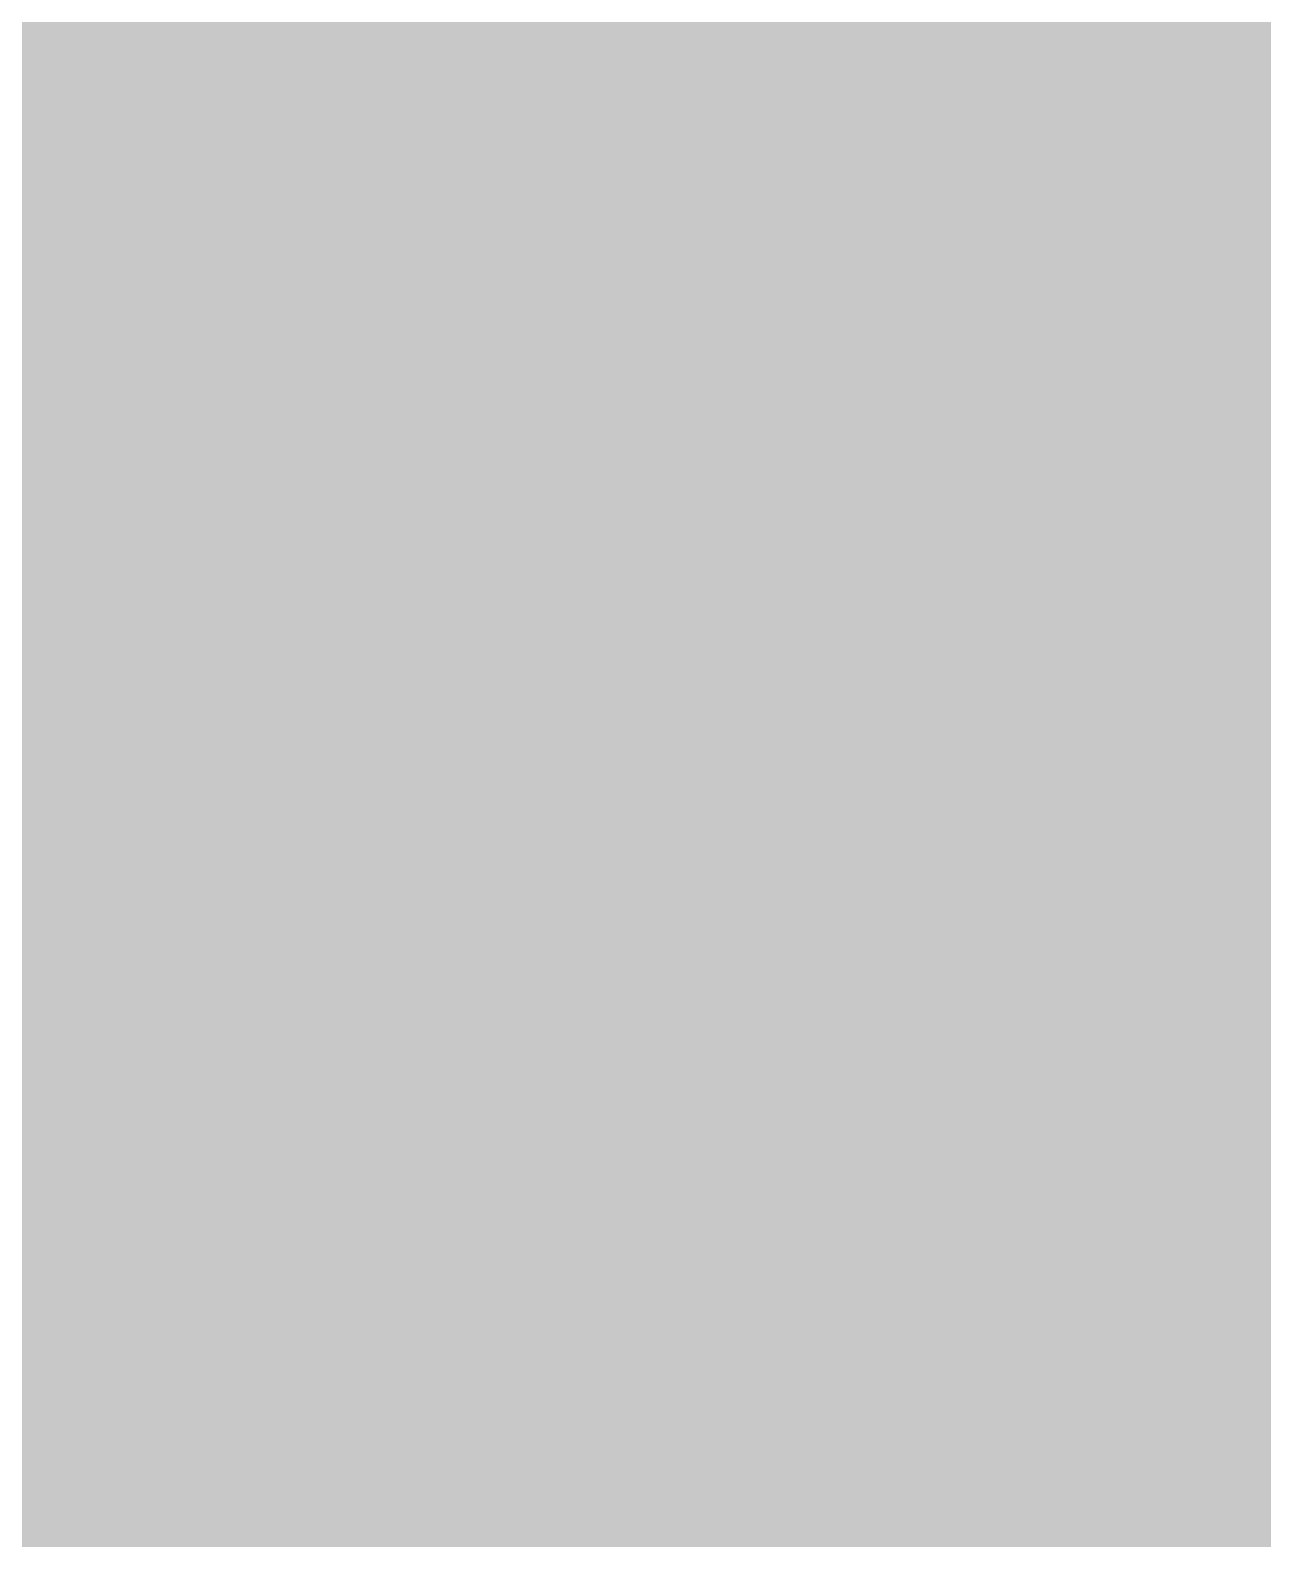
# Model space of a CAD drawing. Header units: inches. Extents: x 267136 to 306747, y 5028981 to 5062930.
# Drawn here: x 275422 to 278039, y 5036104 to 5039305 of the extents above; entities that cross this region are included whole.
import ezdxf

# ---------------------------------------------------------------- set-up
doc = ezdxf.new("R2010")
doc.units = ezdxf.units.IN
doc.header["$MEASUREMENT"] = 0

msp = doc.modelspace()

# ---------------------------------------------------------------- hatches: boundary and pattern name
for points in [[(275488.797, 5039035.216), (275423.66, 5039035.521), (275358.525, 5039035.826), (275293.389, 5039036.131), (275228.254, 5039036.438), (275163.117, 5039036.745), (275097.98, 5039037.053), (275032.846, 5039037.361), (275000.277, 5039037.516), (275000.387, 5039060.667), (275000.826, 5039153.276), (275001.266, 5039245.885), (275001.705, 5039338.493), (275001.926, 5039384.797), (275034.492, 5039384.643), (275099.623, 5039384.334), (275229.889, 5039383.72), (275295.021, 5039383.414), (275360.154, 5039383.108), (275425.285, 5039382.803), (275490.418, 5039382.499), (275490.201, 5039336.194), (275489.77, 5039243.585), (275489.338, 5039150.977), (275488.904, 5039058.369), (275488.797, 5039035.216)], [(275977.316, 5039032.955), (275944.75, 5039033.104), (275879.613, 5039033.404), (275814.477, 5039033.705), (275749.342, 5039034.006), (275684.205, 5039034.307), (275619.068, 5039034.609), (275553.934, 5039034.913), (275488.797, 5039035.216), (275488.904, 5039058.369), (275489.338, 5039150.977), (275489.77, 5039243.585), (275490.201, 5039336.194), (275490.418, 5039382.499), (275555.551, 5039382.195), (275620.684, 5039381.892), (275685.814, 5039381.589), (275816.08, 5039380.987), (275946.346, 5039380.387), (275978.91, 5039380.237), (275978.699, 5039333.933), (275978.273, 5039241.324), (275977.848, 5039148.716), (275977.424, 5039056.107), (275977.316, 5039032.955)], [(276465.838, 5039030.732), (276400.701, 5039031.026), (276335.564, 5039031.321), (276270.43, 5039031.617), (276205.293, 5039031.913), (276140.156, 5039032.21), (276075.021, 5039032.507), (276009.885, 5039032.806), (275977.316, 5039032.955), (275977.424, 5039056.107), (275977.848, 5039148.716), (275978.273, 5039241.324), (275978.699, 5039333.933), (275978.91, 5039380.237), (276011.477, 5039380.088), (276076.609, 5039379.79), (276141.742, 5039379.492), (276206.875, 5039379.195), (276272.006, 5039378.899), (276337.139, 5039378.603), (276402.271, 5039378.308), (276467.404, 5039378.014), (276467.195, 5039331.709), (276466.359, 5039146.493), (276465.941, 5039053.884), (276465.838, 5039030.732)], [(276954.357, 5039028.547), (276921.789, 5039028.691), (276856.652, 5039028.981), (276791.518, 5039029.271), (276726.381, 5039029.562), (276661.244, 5039029.854), (276596.109, 5039030.146), (276530.973, 5039030.438), (276465.838, 5039030.732), (276465.941, 5039053.884), (276466.359, 5039146.493), (276467.195, 5039331.709), (276467.404, 5039378.014), (276532.537, 5039377.72), (276597.668, 5039377.428), (276662.801, 5039377.135), (276727.934, 5039376.844), (276793.066, 5039376.553), (276858.199, 5039376.263), (276923.33, 5039375.973), (276955.896, 5039375.829), (276955.691, 5039329.524), (276954.871, 5039144.308), (276954.459, 5039051.699), (276954.357, 5039028.547)], [(277442.877, 5039026.399), (277377.74, 5039026.684), (277312.605, 5039026.968), (277247.469, 5039027.254), (277182.332, 5039027.54), (277117.197, 5039027.827), (277052.061, 5039028.114), (276986.926, 5039028.402), (276954.357, 5039028.547), (276954.459, 5039051.699), (276954.871, 5039144.308), (276955.691, 5039329.524), (276955.896, 5039375.829), (276988.463, 5039375.685), (277053.596, 5039375.396), (277118.729, 5039375.109), (277183.859, 5039374.822), (277314.125, 5039374.25), (277444.391, 5039373.682), (277444.187, 5039327.377), (277443.785, 5039234.769), (277443.381, 5039142.16), (277442.979, 5039049.552), (277442.877, 5039026.399)], [(277931.396, 5039024.291), (277898.828, 5039024.43), (277833.693, 5039024.709), (277768.557, 5039024.989), (277703.42, 5039025.27), (277638.285, 5039025.551), (277573.148, 5039025.833), (277508.014, 5039026.116), (277442.877, 5039026.399), (277442.979, 5039049.552), (277443.381, 5039142.16), (277443.785, 5039234.769), (277444.187, 5039327.377), (277444.391, 5039373.682), (277509.521, 5039373.398), (277574.654, 5039373.116), (277639.787, 5039372.833), (277770.053, 5039372.271), (277835.184, 5039371.991), (277900.316, 5039371.712), (277932.883, 5039371.572), (277932.686, 5039325.268), (277932.289, 5039232.66), (277931.893, 5039140.051), (277931.496, 5039047.442), (277931.396, 5039024.291)], [(278419.916, 5039022.219), (278354.781, 5039022.493), (278289.645, 5039022.768), (278224.51, 5039023.043), (278159.373, 5039023.319), (278094.236, 5039023.596), (278029.102, 5039023.873), (277963.965, 5039024.151), (277931.396, 5039024.291), (277931.496, 5039047.442), (277931.893, 5039140.051), (277932.289, 5039232.66), (277932.686, 5039325.268), (277932.883, 5039371.572), (277965.449, 5039371.433), (278030.582, 5039371.155), (278095.713, 5039370.878), (278160.846, 5039370.601), (278225.979, 5039370.325), (278291.111, 5039370.05), (278356.244, 5039369.775), (278421.375, 5039369.501), (278421.182, 5039323.197), (278420.793, 5039230.588), (278420.402, 5039137.98), (278420.014, 5039045.372), (278419.916, 5039022.219)], [(275487.176, 5038687.935), (275422.037, 5038688.239), (275356.896, 5038688.544), (275291.758, 5038688.85), (275226.617, 5038689.156), (275161.479, 5038689.463), (275096.338, 5038689.771), (275031.199, 5038690.079), (274998.629, 5038690.233), (274999.068, 5038782.842), (274999.508, 5038875.45), (274999.947, 5038968.06), (275000.277, 5039037.516), (275032.846, 5039037.361), (275097.98, 5039037.053), (275163.117, 5039036.745), (275228.254, 5039036.438), (275293.389, 5039036.131), (275358.525, 5039035.826), (275423.66, 5039035.521), (275488.797, 5039035.216), (275488.473, 5038965.76), (275488.041, 5038873.151), (275487.609, 5038780.543), (275487.176, 5038687.935)], [(275975.723, 5038685.673), (275943.154, 5038685.823), (275878.014, 5038686.122), (275812.875, 5038686.423), (275747.734, 5038686.724), (275682.596, 5038687.025), (275617.455, 5038687.328), (275552.316, 5038687.631), (275487.176, 5038687.935), (275487.609, 5038780.543), (275488.041, 5038873.151), (275488.473, 5038965.76), (275488.797, 5039035.216), (275553.934, 5039034.913), (275619.068, 5039034.609), (275684.205, 5039034.307), (275749.342, 5039034.006), (275814.477, 5039033.705), (275879.613, 5039033.404), (275944.75, 5039033.104), (275977.316, 5039032.955), (275976.998, 5038963.499), (275976.572, 5038870.891), (275976.148, 5038778.282), (275975.723, 5038685.673)], [(276464.27, 5038683.45), (276399.131, 5038683.744), (276333.99, 5038684.039), (276268.852, 5038684.335), (276203.711, 5038684.631), (276138.572, 5038684.928), (276073.432, 5038685.226), (276008.293, 5038685.523), (275975.723, 5038685.673), (275976.148, 5038778.282), (275976.572, 5038870.891), (275976.998, 5038963.499), (275977.316, 5039032.955), (276009.885, 5039032.806), (276075.021, 5039032.507), (276140.156, 5039032.21), (276205.293, 5039031.913), (276270.43, 5039031.617), (276335.564, 5039031.321), (276400.701, 5039031.026), (276465.838, 5039030.732), (276465.523, 5038961.275), (276464.687, 5038776.059), (276464.27, 5038683.45)], [(276952.816, 5038681.265), (276920.248, 5038681.409), (276855.107, 5038681.699), (276789.969, 5038681.989), (276724.828, 5038682.28), (276659.689, 5038682.571), (276594.549, 5038682.863), (276529.41, 5038683.156), (276464.27, 5038683.45), (276464.687, 5038776.059), (276465.523, 5038961.275), (276465.838, 5039030.732), (276530.973, 5039030.438), (276596.109, 5039030.146), (276661.244, 5039029.854), (276726.381, 5039029.562), (276791.518, 5039029.271), (276856.652, 5039028.981), (276921.789, 5039028.691), (276954.357, 5039028.547), (276954.049, 5038959.091), (276953.639, 5038866.481), (276953.229, 5038773.873), (276952.816, 5038681.265)], [(277441.363, 5038679.118), (277376.225, 5038679.402), (277311.084, 5038679.687), (277245.945, 5038679.972), (277180.807, 5038680.258), (277115.666, 5038680.545), (277050.527, 5038680.832), (276985.387, 5038681.121), (276952.816, 5038681.265), (276953.229, 5038773.873), (276953.639, 5038866.481), (276954.049, 5038959.091), (276954.357, 5039028.547), (276986.926, 5039028.402), (277052.061, 5039028.114), (277117.197, 5039027.827), (277182.332, 5039027.54), (277247.469, 5039027.254), (277312.605, 5039026.968), (277377.74, 5039026.684), (277442.877, 5039026.399), (277442.574, 5038956.943), (277442.172, 5038864.335), (277441.768, 5038771.727), (277441.363, 5038679.118)], [(277929.91, 5038677.009), (277897.342, 5038677.148), (277832.201, 5038677.428), (277767.062, 5038677.707), (277701.922, 5038677.988), (277636.783, 5038678.27), (277571.643, 5038678.552), (277506.504, 5038678.834), (277441.363, 5038679.118), (277441.768, 5038771.727), (277442.172, 5038864.335), (277442.574, 5038956.943), (277442.877, 5039026.399), (277508.014, 5039026.116), (277573.148, 5039025.833), (277638.285, 5039025.551), (277703.42, 5039025.27), (277768.557, 5039024.989), (277833.693, 5039024.709), (277898.828, 5039024.43), (277931.396, 5039024.291), (277931.1, 5038954.834), (277930.703, 5038862.226), (277930.307, 5038769.617), (277929.91, 5038677.009)], [(278418.459, 5038674.937), (278353.318, 5038675.211), (278288.18, 5038675.486), (278223.039, 5038675.762), (278157.9, 5038676.037), (278092.76, 5038676.314), (278027.621, 5038676.592), (277962.48, 5038676.869), (277929.91, 5038677.009), (277930.307, 5038769.617), (277930.703, 5038862.226), (277931.1, 5038954.834), (277931.396, 5039024.291), (277963.965, 5039024.151), (278029.102, 5039023.873), (278094.236, 5039023.596), (278159.373, 5039023.319), (278224.51, 5039023.043), (278289.645, 5039022.768), (278354.781, 5039022.493), (278419.916, 5039022.219), (278419.625, 5038952.763), (278419.236, 5038860.154), (278418.848, 5038767.546), (278418.459, 5038674.937)], [(275485.555, 5038340.653), (275420.412, 5038340.957), (275355.27, 5038341.263), (275290.125, 5038341.568), (275224.982, 5038341.874), (275159.84, 5038342.182), (275094.695, 5038342.489), (275029.553, 5038342.798), (274996.98, 5038342.952), (274997.311, 5038412.408), (274997.75, 5038505.017), (274998.189, 5038597.625), (274998.629, 5038690.233), (275031.199, 5038690.079), (275096.338, 5038689.771), (275161.479, 5038689.463), (275226.617, 5038689.156), (275291.758, 5038688.85), (275356.896, 5038688.544), (275422.037, 5038688.239), (275487.176, 5038687.935), (275486.744, 5038595.326), (275486.312, 5038502.718), (275485.879, 5038410.109), (275485.555, 5038340.653)], [(275974.129, 5038338.392), (275941.559, 5038338.541), (275876.414, 5038338.841), (275811.271, 5038339.142), (275746.129, 5038339.442), (275680.984, 5038339.744), (275615.842, 5038340.046), (275550.699, 5038340.35), (275485.555, 5038340.653), (275485.879, 5038410.109), (275486.312, 5038502.718), (275486.744, 5038595.326), (275487.176, 5038687.935), (275552.316, 5038687.631), (275617.455, 5038687.328), (275682.596, 5038687.025), (275747.734, 5038686.724), (275812.875, 5038686.423), (275878.014, 5038686.122), (275943.154, 5038685.823), (275975.723, 5038685.673), (275975.299, 5038593.064), (275974.447, 5038407.848), (275974.129, 5038338.392)], [(276462.703, 5038336.169), (276397.561, 5038336.463), (276332.416, 5038336.758), (276267.273, 5038337.053), (276202.131, 5038337.35), (276136.988, 5038337.646), (276071.844, 5038337.944), (276006.701, 5038338.242), (275974.129, 5038338.392), (275974.447, 5038407.848), (275975.299, 5038593.064), (275975.723, 5038685.673), (276008.293, 5038685.523), (276073.432, 5038685.226), (276138.572, 5038684.928), (276203.711, 5038684.631), (276268.852, 5038684.335), (276333.99, 5038684.039), (276399.131, 5038683.744), (276464.27, 5038683.45), (276463.852, 5038590.842), (276463.434, 5038498.233), (276463.018, 5038405.625), (276462.703, 5038336.169)], [(276951.277, 5038333.983), (276918.705, 5038334.128), (276853.562, 5038334.417), (276788.42, 5038334.707), (276723.275, 5038334.998), (276658.133, 5038335.29), (276592.99, 5038335.582), (276527.846, 5038335.875), (276462.703, 5038336.169), (276463.018, 5038405.625), (276463.434, 5038498.233), (276463.852, 5038590.842), (276464.27, 5038683.45), (276529.41, 5038683.156), (276594.549, 5038682.863), (276659.689, 5038682.571), (276724.828, 5038682.28), (276789.969, 5038681.989), (276855.107, 5038681.699), (276920.248, 5038681.409), (276952.816, 5038681.265), (276952.406, 5038588.656), (276951.996, 5038496.048), (276951.586, 5038403.439), (276951.277, 5038333.983)], [(277439.852, 5038331.836), (277374.709, 5038332.12), (277309.564, 5038332.405), (277244.422, 5038332.69), (277179.279, 5038332.977), (277114.135, 5038333.264), (277048.992, 5038333.551), (276983.85, 5038333.839), (276951.277, 5038333.983), (276951.586, 5038403.439), (276951.996, 5038496.048), (276952.406, 5038588.656), (276952.816, 5038681.265), (276985.387, 5038681.121), (277050.527, 5038680.832), (277115.666, 5038680.545), (277180.807, 5038680.258), (277245.945, 5038679.972), (277311.084, 5038679.687), (277376.225, 5038679.402), (277441.363, 5038679.118), (277440.961, 5038586.51), (277440.557, 5038493.9), (277440.154, 5038401.292), (277439.852, 5038331.836)], [(277928.426, 5038329.727), (277895.854, 5038329.866), (277830.711, 5038330.146), (277765.566, 5038330.426), (277700.424, 5038330.706), (277635.281, 5038330.988), (277570.139, 5038331.27), (277504.994, 5038331.553), (277439.852, 5038331.836), (277440.154, 5038401.292), (277440.557, 5038493.9), (277440.961, 5038586.51), (277441.363, 5038679.118), (277506.504, 5038678.834), (277571.643, 5038678.552), (277636.783, 5038678.27), (277701.922, 5038677.988), (277767.062, 5038677.707), (277832.201, 5038677.428), (277897.342, 5038677.148), (277929.91, 5038677.009), (277929.516, 5038584.4), (277929.119, 5038491.792), (277928.723, 5038399.184), (277928.426, 5038329.727)], [(278417, 5038327.656), (278351.855, 5038327.93), (278286.713, 5038328.204), (278221.57, 5038328.479), (278156.426, 5038328.756), (278091.283, 5038329.032), (278026.141, 5038329.31), (277960.996, 5038329.588), (277928.426, 5038329.727), (277928.723, 5038399.184), (277929.119, 5038491.792), (277929.516, 5038584.4), (277929.91, 5038677.009), (277962.48, 5038676.869), (278027.621, 5038676.592), (278092.76, 5038676.314), (278157.9, 5038676.037), (278223.039, 5038675.762), (278288.18, 5038675.486), (278353.318, 5038675.211), (278418.459, 5038674.937), (278418.068, 5038582.329), (278417.68, 5038489.721), (278417.291, 5038397.112), (278417, 5038327.656)], [(275483.936, 5037993.371), (275418.787, 5037993.676), (275353.641, 5037993.98), (275288.494, 5037994.286), (275223.348, 5037994.593), (275158.201, 5037994.9), (275093.055, 5037995.208), (275027.906, 5037995.517), (274995.334, 5037995.671), (274995.553, 5038041.975), (274995.992, 5038134.583), (274996.432, 5038227.191), (274996.871, 5038319.8), (274996.98, 5038342.952), (275029.553, 5038342.798), (275094.695, 5038342.489), (275159.84, 5038342.182), (275224.982, 5038341.874), (275290.125, 5038341.568), (275355.27, 5038341.263), (275420.412, 5038340.957), (275485.555, 5038340.653), (275485.447, 5038317.501), (275485.016, 5038224.893), (275484.582, 5038132.284), (275484.15, 5038039.676), (275483.936, 5037993.371)], [(275972.535, 5037991.11), (275939.963, 5037991.26), (275874.816, 5037991.56), (275809.668, 5037991.859), (275744.521, 5037992.161), (275679.375, 5037992.462), (275614.229, 5037992.765), (275549.082, 5037993.067), (275483.936, 5037993.371), (275484.15, 5038039.676), (275484.582, 5038132.284), (275485.016, 5038224.893), (275485.447, 5038317.501), (275485.555, 5038340.653), (275550.699, 5038340.35), (275615.842, 5038340.046), (275680.984, 5038339.744), (275746.129, 5038339.442), (275811.271, 5038339.142), (275876.414, 5038338.841), (275941.559, 5038338.541), (275974.129, 5038338.392), (275974.023, 5038315.239), (275973.598, 5038222.631), (275973.174, 5038130.022), (275972.748, 5038037.414), (275972.535, 5037991.11)], [(276461.137, 5037988.887), (276395.99, 5037989.182), (276330.844, 5037989.477), (276265.695, 5037989.771), (276200.549, 5037990.068), (276135.402, 5037990.365), (276070.256, 5037990.662), (276005.109, 5037990.961), (275972.535, 5037991.11), (275972.748, 5038037.414), (275973.174, 5038130.022), (275973.598, 5038222.631), (275974.023, 5038315.239), (275974.129, 5038338.392), (276006.701, 5038338.242), (276071.844, 5038337.944), (276136.988, 5038337.646), (276202.131, 5038337.35), (276267.273, 5038337.053), (276332.416, 5038336.758), (276397.561, 5038336.463), (276462.703, 5038336.169), (276462.6, 5038313.017), (276462.182, 5038220.408), (276461.764, 5038127.8), (276461.346, 5038035.191), (276461.137, 5037988.887)], [(276949.738, 5037986.702), (276917.164, 5037986.847), (276852.018, 5037987.136), (276786.871, 5037987.426), (276721.725, 5037987.717), (276656.576, 5037988.009), (276591.43, 5037988.301), (276526.283, 5037988.594), (276461.137, 5037988.887), (276461.346, 5038035.191), (276461.764, 5038127.8), (276462.182, 5038220.408), (276462.6, 5038313.017), (276462.703, 5038336.169), (276527.846, 5038335.875), (276592.99, 5038335.582), (276658.133, 5038335.29), (276723.275, 5038334.998), (276788.42, 5038334.707), (276853.562, 5038334.417), (276918.705, 5038334.128), (276951.277, 5038333.983), (276951.174, 5038310.831), (276950.764, 5038218.223), (276950.354, 5038125.614), (276949.943, 5038033.006), (276949.738, 5037986.702)], [(277438.338, 5037984.555), (277373.191, 5037984.839), (277308.045, 5037985.124), (277242.898, 5037985.409), (277177.752, 5037985.695), (277112.605, 5037985.981), (277047.457, 5037986.27), (276949.738, 5037986.702), (276949.943, 5038033.006), (276950.354, 5038125.614), (276950.764, 5038218.223), (276951.174, 5038310.831), (276951.277, 5038333.983), (276983.85, 5038333.839), (277048.992, 5038333.551), (277114.135, 5038333.264), (277179.279, 5038332.977), (277244.422, 5038332.69), (277309.564, 5038332.405), (277374.709, 5038332.12), (277439.852, 5038331.836), (277439.75, 5038308.684), (277439.348, 5038216.075), (277438.943, 5038123.467), (277438.541, 5038030.858), (277438.338, 5037984.555)], [(277926.939, 5037982.445), (277894.367, 5037982.585), (277829.219, 5037982.864), (277764.072, 5037983.145), (277698.926, 5037983.425), (277633.779, 5037983.706), (277568.633, 5037983.988), (277503.486, 5037984.271), (277438.338, 5037984.555), (277438.541, 5038030.858), (277438.943, 5038123.467), (277439.348, 5038216.075), (277439.75, 5038308.684), (277439.852, 5038331.836), (277504.994, 5038331.553), (277570.139, 5038331.27), (277635.281, 5038330.988), (277700.424, 5038330.706), (277765.566, 5038330.426), (277830.711, 5038330.146), (277895.854, 5038329.866), (277928.426, 5038329.727), (277928.326, 5038306.575), (277927.93, 5038213.967), (277927.533, 5038121.358), (277927.139, 5038028.75), (277926.939, 5037982.445)], [(278415.541, 5037980.374), (278350.395, 5037980.648), (278285.246, 5037980.923), (278220.1, 5037981.198), (278154.953, 5037981.475), (278089.807, 5037981.751), (278024.66, 5037982.028), (277959.514, 5037982.307), (277926.939, 5037982.445), (277927.139, 5038028.75), (277927.533, 5038121.358), (277927.93, 5038213.967), (277928.326, 5038306.575), (277928.426, 5038329.727), (277960.996, 5038329.588), (278026.141, 5038329.31), (278091.283, 5038329.032), (278156.426, 5038328.756), (278221.57, 5038328.479), (278286.713, 5038328.204), (278351.855, 5038327.93), (278417, 5038327.656), (278416.902, 5038304.504), (278416.514, 5038211.896), (278416.125, 5038119.287), (278415.734, 5038026.679), (278415.541, 5037980.374)], [(275482.314, 5037646.09), (275417.164, 5037646.395), (275352.014, 5037646.699), (275286.863, 5037647.005), (275221.713, 5037647.312), (275156.562, 5037647.619), (275026.262, 5037648.235), (274993.686, 5037648.39), (274993.795, 5037671.541), (274994.234, 5037764.149), (274994.674, 5037856.758), (274995.113, 5037949.366), (274995.334, 5037995.671), (275027.906, 5037995.517), (275093.055, 5037995.208), (275158.201, 5037994.9), (275223.348, 5037994.593), (275288.494, 5037994.286), (275353.641, 5037993.98), (275418.787, 5037993.676), (275483.936, 5037993.371), (275483.719, 5037947.067), (275483.287, 5037854.459), (275482.854, 5037761.851), (275482.422, 5037669.242), (275482.314, 5037646.09)], [(275970.941, 5037643.829), (275938.367, 5037643.979), (275873.217, 5037644.278), (275808.066, 5037644.578), (275742.916, 5037644.88), (275677.766, 5037645.181), (275612.615, 5037645.483), (275547.465, 5037645.786), (275482.314, 5037646.09), (275482.422, 5037669.242), (275482.854, 5037761.851), (275483.287, 5037854.459), (275483.719, 5037947.067), (275483.936, 5037993.371), (275549.082, 5037993.067), (275614.229, 5037992.765), (275679.375, 5037992.462), (275744.521, 5037992.161), (275809.668, 5037991.859), (275874.816, 5037991.56), (275939.963, 5037991.26), (275972.535, 5037991.11), (275972.322, 5037944.806), (275971.898, 5037852.197), (275971.473, 5037759.59), (275971.049, 5037666.981), (275970.941, 5037643.829)], [(276459.57, 5037641.605), (276394.42, 5037641.9), (276329.27, 5037642.195), (276264.119, 5037642.49), (276198.969, 5037642.787), (276133.818, 5037643.084), (276068.668, 5037643.381), (276003.518, 5037643.68), (275970.941, 5037643.829), (275971.049, 5037666.981), (275971.473, 5037759.59), (275971.898, 5037852.197), (275972.322, 5037944.806), (275972.535, 5037991.11), (276005.109, 5037990.961), (276070.256, 5037990.662), (276135.402, 5037990.365), (276200.549, 5037990.068), (276265.695, 5037989.771), (276330.844, 5037989.477), (276395.99, 5037989.182), (276461.137, 5037988.887), (276460.51, 5037849.975), (276460.092, 5037757.366), (276459.674, 5037664.758), (276459.57, 5037641.605)], [(276948.197, 5037639.421), (276915.623, 5037639.565), (276850.473, 5037639.854), (276785.322, 5037640.145), (276720.172, 5037640.436), (276655.021, 5037640.728), (276524.721, 5037641.312), (276459.57, 5037641.605), (276459.674, 5037664.758), (276460.092, 5037757.366), (276460.51, 5037849.975), (276461.137, 5037988.887), (276526.283, 5037988.594), (276591.43, 5037988.301), (276656.576, 5037988.009), (276721.725, 5037987.717), (276786.871, 5037987.426), (276852.018, 5037987.136), (276917.164, 5037986.847), (276949.738, 5037986.702), (276949.533, 5037940.397), (276949.121, 5037847.789), (276948.711, 5037755.181), (276948.301, 5037662.572), (276948.197, 5037639.421)], [(277436.826, 5037637.273), (277371.676, 5037637.558), (277306.525, 5037637.842), (277176.225, 5037638.414), (277111.074, 5037638.7), (277045.924, 5037638.988), (276980.773, 5037639.276), (276948.197, 5037639.421), (276948.301, 5037662.572), (276948.711, 5037755.181), (276949.121, 5037847.789), (276949.533, 5037940.397), (276949.738, 5037986.702), (277047.457, 5037986.27), (277112.605, 5037985.981), (277177.752, 5037985.695), (277242.898, 5037985.409), (277308.045, 5037985.124), (277373.191, 5037984.839), (277438.338, 5037984.555), (277438.137, 5037938.251), (277437.734, 5037845.643), (277437.33, 5037753.034), (277436.928, 5037660.426), (277436.826, 5037637.273)], [(277925.453, 5037635.164), (277892.879, 5037635.304), (277827.729, 5037635.583), (277762.578, 5037635.863), (277697.428, 5037636.144), (277632.277, 5037636.425), (277567.127, 5037636.707), (277501.977, 5037636.99), (277436.826, 5037637.273), (277436.928, 5037660.426), (277437.33, 5037753.034), (277437.734, 5037845.643), (277438.137, 5037938.251), (277438.338, 5037984.555), (277503.486, 5037984.271), (277568.633, 5037983.988), (277633.779, 5037983.706), (277698.926, 5037983.425), (277764.072, 5037983.145), (277829.219, 5037982.864), (277894.367, 5037982.585), (277926.939, 5037982.445), (277926.742, 5037936.142), (277926.346, 5037843.533), (277925.949, 5037750.925), (277925.553, 5037658.316), (277925.453, 5037635.164)], [(278414.082, 5037633.093), (278348.932, 5037633.367), (278283.781, 5037633.642), (278218.631, 5037633.917), (278153.48, 5037634.193), (278023.18, 5037634.747), (277958.029, 5037635.025), (277925.453, 5037635.164), (277925.553, 5037658.316), (277925.949, 5037750.925), (277926.346, 5037843.533), (277926.742, 5037936.142), (277926.939, 5037982.445), (277959.514, 5037982.307), (278024.66, 5037982.028), (278089.807, 5037981.751), (278154.953, 5037981.475), (278220.1, 5037981.198), (278285.246, 5037980.923), (278350.395, 5037980.648), (278415.541, 5037980.374), (278415.346, 5037934.07), (278414.568, 5037748.854), (278414.18, 5037656.245), (278414.082, 5037633.093)], [(275480.693, 5037298.81), (275415.539, 5037299.113), (275350.385, 5037299.419), (275285.232, 5037299.725), (275220.078, 5037300.03), (275089.77, 5037300.646), (275024.615, 5037300.954), (274992.039, 5037301.108), (274992.479, 5037393.717), (274992.918, 5037486.325), (274993.357, 5037578.934), (274993.686, 5037648.39), (275026.262, 5037648.235), (275156.562, 5037647.619), (275221.713, 5037647.312), (275286.863, 5037647.005), (275352.014, 5037646.699), (275417.164, 5037646.395), (275482.314, 5037646.09), (275481.99, 5037576.634), (275481.559, 5037484.025), (275481.125, 5037391.417), (275480.693, 5037298.81)], [(275969.348, 5037296.548), (275936.771, 5037296.697), (275871.617, 5037296.997), (275741.309, 5037297.599), (275676.156, 5037297.9), (275611.002, 5037298.202), (275545.848, 5037298.506), (275480.693, 5037298.81), (275481.125, 5037391.417), (275481.559, 5037484.025), (275481.99, 5037576.634), (275482.314, 5037646.09), (275547.465, 5037645.786), (275612.615, 5037645.483), (275677.766, 5037645.181), (275742.916, 5037644.88), (275808.066, 5037644.578), (275873.217, 5037644.278), (275938.367, 5037643.979), (275970.941, 5037643.829), (275970.623, 5037574.373), (275970.199, 5037481.765), (275969.773, 5037389.156), (275969.348, 5037296.548)], [(276458.004, 5037294.324), (276392.85, 5037294.619), (276327.695, 5037294.914), (276262.541, 5037295.209), (276197.387, 5037295.506), (276132.234, 5037295.803), (276067.08, 5037296.101), (276001.926, 5037296.398), (275969.348, 5037296.548), (275969.773, 5037389.156), (275970.199, 5037481.765), (275970.623, 5037574.373), (275970.941, 5037643.829), (276003.518, 5037643.68), (276068.668, 5037643.381), (276133.818, 5037643.084), (276198.969, 5037642.787), (276264.119, 5037642.49), (276329.27, 5037642.195), (276459.57, 5037641.605), (276459.256, 5037572.149), (276458.84, 5037479.541), (276458.422, 5037386.933), (276458.004, 5037294.324)], [(276946.658, 5037292.14), (276914.082, 5037292.284), (276848.928, 5037292.573), (276783.773, 5037292.863), (276718.619, 5037293.154), (276588.311, 5037293.738), (276523.158, 5037294.031), (276458.004, 5037294.324), (276458.422, 5037386.933), (276458.84, 5037479.541), (276459.256, 5037572.149), (276459.57, 5037641.605), (276524.721, 5037641.312), (276655.021, 5037640.728), (276720.172, 5037640.436), (276785.322, 5037640.145), (276850.473, 5037639.854), (276915.623, 5037639.565), (276948.197, 5037639.421), (276947.891, 5037569.964), (276947.48, 5037477.356), (276947.068, 5037384.748), (276946.658, 5037292.14)], [(277435.314, 5037289.992), (277370.16, 5037290.276), (277305.006, 5037290.562), (277239.852, 5037290.847), (277174.697, 5037291.133), (277044.389, 5037291.707), (276979.236, 5037291.995), (276946.658, 5037292.14), (276947.068, 5037384.748), (276947.48, 5037477.356), (276947.891, 5037569.964), (276948.197, 5037639.421), (276980.773, 5037639.276), (277045.924, 5037638.988), (277111.074, 5037638.7), (277176.225, 5037638.414), (277306.525, 5037637.842), (277371.676, 5037637.558), (277436.826, 5037637.273), (277436.523, 5037567.817), (277436.121, 5037475.209), (277435.717, 5037382.601), (277435.314, 5037289.992)], [(277923.969, 5037287.883), (277891.391, 5037288.022), (277826.238, 5037288.302), (277695.93, 5037288.862), (277630.775, 5037289.145), (277565.621, 5037289.426), (277500.467, 5037289.709), (277435.314, 5037289.992), (277435.717, 5037382.601), (277436.121, 5037475.209), (277436.523, 5037567.817), (277436.826, 5037637.273), (277501.977, 5037636.99), (277567.127, 5037636.707), (277632.277, 5037636.425), (277697.428, 5037636.144), (277762.578, 5037635.863), (277827.729, 5037635.583), (277892.879, 5037635.304), (277925.453, 5037635.164), (277925.156, 5037565.708), (277924.762, 5037473.1), (277924.365, 5037380.491), (277923.969, 5037287.883)], [(278412.623, 5037285.812), (278347.469, 5037286.086), (278282.316, 5037286.36), (278086.854, 5037287.188), (278021.699, 5037287.466), (277956.545, 5037287.744), (277923.969, 5037287.883), (277924.365, 5037380.491), (277924.762, 5037473.1), (277925.156, 5037565.708), (277925.453, 5037635.164), (277958.029, 5037635.025), (278023.18, 5037634.747), (278153.48, 5037634.193), (278218.631, 5037633.917), (278283.781, 5037633.642), (278348.932, 5037633.367), (278414.082, 5037633.093), (278413.791, 5037563.637), (278413.402, 5037471.028), (278413.012, 5037378.42), (278412.623, 5037285.812)], [(275479.072, 5036951.528), (275413.916, 5036951.833), (275283.6, 5036952.443), (275218.443, 5036952.75), (275088.127, 5036953.364), (275022.971, 5036953.673), (274990.391, 5036953.827), (274990.721, 5037023.283), (274991.16, 5037115.892), (274991.6, 5037208.5), (274992.039, 5037301.108), (275024.615, 5037300.954), (275089.77, 5037300.646), (275220.078, 5037300.03), (275285.232, 5037299.725), (275350.385, 5037299.419), (275415.539, 5037299.113), (275480.693, 5037298.81), (275480.262, 5037206.201), (275479.83, 5037113.593), (275479.396, 5037020.984), (275479.072, 5036951.528)], [(275967.756, 5036949.267), (275935.176, 5036949.417), (275870.02, 5036949.716), (275804.861, 5036950.017), (275739.703, 5036950.317), (275674.545, 5036950.619), (275609.389, 5036950.922), (275544.23, 5036951.225), (275479.072, 5036951.528), (275479.396, 5037020.984), (275479.83, 5037113.593), (275480.262, 5037206.201), (275480.693, 5037298.81), (275545.848, 5037298.506), (275611.002, 5037298.202), (275676.156, 5037297.9), (275741.309, 5037297.599), (275871.617, 5037296.997), (275936.771, 5037296.697), (275969.348, 5037296.548), (275968.924, 5037203.939), (275968.498, 5037111.331), (275968.074, 5037018.724), (275967.756, 5036949.267)], [(276456.437, 5036947.044), (276391.279, 5036947.338), (276326.121, 5036947.633), (276260.965, 5036947.929), (276195.807, 5036948.225), (276130.648, 5036948.521), (276065.492, 5036948.819), (276000.334, 5036949.117), (275967.756, 5036949.267), (275968.074, 5037018.724), (275968.498, 5037111.331), (275968.924, 5037203.939), (275969.348, 5037296.548), (276001.926, 5037296.398), (276067.08, 5037296.101), (276132.234, 5037295.803), (276197.387, 5037295.506), (276262.541, 5037295.209), (276327.695, 5037294.914), (276392.85, 5037294.619), (276458.004, 5037294.324), (276457.586, 5037201.717), (276457.168, 5037109.108), (276456.75, 5037016.5), (276456.437, 5036947.044)], [(276945.119, 5036944.858), (276912.541, 5036945.003), (276782.225, 5036945.583), (276717.068, 5036945.874), (276651.91, 5036946.165), (276586.752, 5036946.457), (276521.594, 5036946.75), (276456.437, 5036947.044), (276456.75, 5037016.5), (276457.168, 5037109.108), (276457.586, 5037201.717), (276458.004, 5037294.324), (276523.158, 5037294.031), (276588.311, 5037293.738), (276718.619, 5037293.154), (276783.773, 5037292.863), (276848.928, 5037292.573), (276914.082, 5037292.284), (276946.658, 5037292.14), (276946.248, 5037199.531), (276945.838, 5037106.923), (276945.428, 5037014.314), (276945.119, 5036944.858)], [(277433.801, 5036942.712), (277368.643, 5036942.995), (277303.486, 5036943.28), (277238.328, 5036943.565), (277173.17, 5036943.852), (277108.014, 5036944.139), (277042.855, 5036944.426), (276977.697, 5036944.714), (276945.119, 5036944.858), (276945.428, 5037014.314), (276945.838, 5037106.923), (276946.248, 5037199.531), (276946.658, 5037292.14), (276979.236, 5037291.995), (277044.389, 5037291.707), (277174.697, 5037291.133), (277239.852, 5037290.847), (277305.006, 5037290.562), (277370.16, 5037290.276), (277435.314, 5037289.992), (277434.91, 5037197.384), (277434.508, 5037104.775), (277434.104, 5037012.168), (277433.801, 5036942.712)], [(277922.482, 5036940.603), (277889.904, 5036940.741), (277824.746, 5036941.021), (277759.59, 5036941.301), (277694.432, 5036941.582), (277629.273, 5036941.863), (277564.117, 5036942.146), (277498.959, 5036942.428), (277433.801, 5036942.712), (277434.104, 5037012.168), (277434.508, 5037104.775), (277434.91, 5037197.384), (277435.314, 5037289.992), (277500.467, 5037289.709), (277565.621, 5037289.426), (277630.775, 5037289.145), (277695.93, 5037288.862), (277826.238, 5037288.302), (277891.391, 5037288.022), (277923.969, 5037287.883), (277923.572, 5037195.274), (277923.176, 5037102.667), (277922.779, 5037010.059), (277922.482, 5036940.603)], [(278411.166, 5036938.531), (278346.008, 5036938.805), (278280.85, 5036939.08), (278215.691, 5036939.354), (278150.535, 5036939.631), (278085.377, 5036939.907), (278020.219, 5036940.185), (277955.062, 5036940.463), (277922.482, 5036940.603), (277922.779, 5037010.059), (277923.176, 5037102.667), (277923.572, 5037195.274), (277923.969, 5037287.883), (277956.545, 5037287.744), (278021.699, 5037287.466), (278086.854, 5037287.188), (278282.316, 5037286.36), (278347.469, 5037286.086), (278412.623, 5037285.812), (278412.234, 5037193.204), (278411.846, 5037100.596), (278411.457, 5037007.987), (278411.166, 5036938.531)], [(275477.453, 5036604.247), (275412.291, 5036604.552), (275347.131, 5036604.856), (275281.969, 5036605.163), (275216.809, 5036605.469), (275151.646, 5036605.776), (275086.486, 5036606.084), (275021.324, 5036606.393), (274988.744, 5036606.547), (274988.963, 5036652.851), (274989.402, 5036745.459), (274989.842, 5036838.067), (274990.281, 5036930.676), (274990.391, 5036953.827), (275022.971, 5036953.673), (275088.127, 5036953.364), (275218.443, 5036952.75), (275283.6, 5036952.443), (275413.916, 5036951.833), (275479.072, 5036951.528), (275478.965, 5036928.376), (275478.533, 5036835.768), (275478.102, 5036743.16), (275477.668, 5036650.552), (275477.453, 5036604.247)], [(275966.162, 5036601.986), (275933.58, 5036602.136), (275868.42, 5036602.436), (275803.258, 5036602.735), (275738.098, 5036603.037), (275672.936, 5036603.339), (275607.775, 5036603.641), (275542.613, 5036603.943), (275477.453, 5036604.247), (275477.668, 5036650.552), (275478.102, 5036743.16), (275478.533, 5036835.768), (275478.965, 5036928.376), (275479.072, 5036951.528), (275544.23, 5036951.225), (275609.389, 5036950.922), (275674.545, 5036950.619), (275739.703, 5036950.317), (275804.861, 5036950.017), (275870.02, 5036949.716), (275935.176, 5036949.417), (275967.756, 5036949.267), (275967.648, 5036926.115), (275967.225, 5036833.507), (275966.799, 5036740.898), (275966.375, 5036648.29), (275966.162, 5036601.986)], [(276454.871, 5036599.763), (276389.709, 5036600.058), (276324.549, 5036600.353), (276259.387, 5036600.647), (276194.227, 5036600.944), (276129.064, 5036601.241), (276063.904, 5036601.539), (275998.742, 5036601.837), (275966.162, 5036601.986), (275966.375, 5036648.29), (275966.799, 5036740.898), (275967.225, 5036833.507), (275967.648, 5036926.115), (275967.756, 5036949.267), (276000.334, 5036949.117), (276065.492, 5036948.819), (276130.648, 5036948.521), (276195.807, 5036948.225), (276260.965, 5036947.929), (276326.121, 5036947.633), (276391.279, 5036947.338), (276456.437, 5036947.044), (276456.332, 5036923.892), (276455.914, 5036831.283), (276455.498, 5036738.676), (276455.08, 5036646.067), (276454.871, 5036599.763)], [(276943.58, 5036597.578), (276911, 5036597.723), (276845.838, 5036598.012), (276780.676, 5036598.302), (276715.516, 5036598.593), (276650.354, 5036598.885), (276585.193, 5036599.177), (276520.031, 5036599.47), (276454.871, 5036599.763), (276455.08, 5036646.067), (276455.498, 5036738.676), (276455.914, 5036831.283), (276456.332, 5036923.892), (276456.437, 5036947.044), (276521.594, 5036946.75), (276586.752, 5036946.457), (276651.91, 5036946.165), (276717.068, 5036945.874), (276782.225, 5036945.583), (276912.541, 5036945.003), (276945.119, 5036944.858), (276945.016, 5036921.707), (276944.605, 5036829.099), (276944.195, 5036736.49), (276943.785, 5036643.882), (276943.58, 5036597.578)], [(277432.289, 5036595.431), (277367.127, 5036595.715), (277301.967, 5036596), (277236.805, 5036596.285), (277171.645, 5036596.571), (277106.482, 5036596.858), (277041.322, 5036597.146), (276976.16, 5036597.434), (276943.58, 5036597.578), (276943.785, 5036643.882), (276944.195, 5036736.49), (276944.605, 5036829.099), (276945.016, 5036921.707), (276945.119, 5036944.858), (276977.697, 5036944.714), (277042.855, 5036944.426), (277108.014, 5036944.139), (277173.17, 5036943.852), (277238.328, 5036943.565), (277303.486, 5036943.28), (277368.643, 5036942.995), (277433.801, 5036942.712), (277433.701, 5036919.56), (277433.297, 5036826.951), (277432.895, 5036734.343), (277432.49, 5036641.734), (277432.289, 5036595.431)], [(277920.998, 5036593.321), (277888.418, 5036593.461), (277823.256, 5036593.74), (277758.096, 5036594.021), (277692.934, 5036594.301), (277627.771, 5036594.582), (277562.611, 5036594.864), (277497.449, 5036595.147), (277432.289, 5036595.431), (277432.49, 5036641.734), (277432.895, 5036734.343), (277433.297, 5036826.951), (277433.701, 5036919.56), (277433.801, 5036942.712), (277498.959, 5036942.428), (277564.117, 5036942.146), (277629.273, 5036941.863), (277694.432, 5036941.582), (277759.59, 5036941.301), (277824.746, 5036941.021), (277889.904, 5036940.741), (277922.482, 5036940.603), (277922.385, 5036917.45), (277921.988, 5036824.842), (277921.592, 5036732.233), (277921.195, 5036639.626), (277920.998, 5036593.321)], [(278409.707, 5036591.25), (278344.545, 5036591.524), (278279.385, 5036591.799), (278214.223, 5036592.074), (278149.062, 5036592.351), (278083.9, 5036592.627), (278018.74, 5036592.904), (277953.578, 5036593.183), (277920.998, 5036593.321), (277921.195, 5036639.626), (277921.592, 5036732.233), (277921.988, 5036824.842), (277922.385, 5036917.45), (277922.482, 5036940.603), (277955.062, 5036940.463), (278020.219, 5036940.185), (278085.377, 5036939.907), (278150.535, 5036939.631), (278215.691, 5036939.354), (278280.85, 5036939.08), (278346.008, 5036938.805), (278411.166, 5036938.531), (278411.068, 5036915.379), (278410.68, 5036822.771), (278410.291, 5036730.163), (278409.9, 5036637.555), (278409.707, 5036591.25)], [(275475.832, 5036256.967), (275410.668, 5036257.271), (275345.502, 5036257.576), (275215.174, 5036258.188), (275150.008, 5036258.496), (275084.844, 5036258.804), (275019.678, 5036259.111), (274987.096, 5036259.267), (274987.207, 5036282.418), (274987.645, 5036375.026), (274988.084, 5036467.635), (274988.523, 5036560.242), (274988.744, 5036606.547), (275021.324, 5036606.393), (275086.486, 5036606.084), (275151.646, 5036605.776), (275216.809, 5036605.469), (275281.969, 5036605.163), (275347.131, 5036604.856), (275412.291, 5036604.552), (275477.453, 5036604.247), (275477.236, 5036557.943), (275476.805, 5036465.335), (275476.373, 5036372.728), (275475.939, 5036280.119), (275475.832, 5036256.967)], [(275964.568, 5036254.706), (275931.986, 5036254.855), (275866.82, 5036255.155), (275801.656, 5036255.455), (275736.492, 5036255.756), (275671.326, 5036256.058), (275606.162, 5036256.36), (275540.998, 5036256.663), (275475.832, 5036256.967), (275475.939, 5036280.119), (275476.373, 5036372.728), (275476.805, 5036465.335), (275477.236, 5036557.943), (275477.453, 5036604.247), (275542.613, 5036603.943), (275607.775, 5036603.641), (275672.936, 5036603.339), (275738.098, 5036603.037), (275803.258, 5036602.735), (275868.42, 5036602.436), (275933.58, 5036602.136), (275966.162, 5036601.986), (275965.949, 5036555.683), (275965.523, 5036463.074), (275965.1, 5036370.466), (275964.674, 5036277.857), (275964.568, 5036254.706)], [(276453.305, 5036252.482), (276388.139, 5036252.776), (276322.975, 5036253.071), (276257.811, 5036253.367), (276192.645, 5036253.664), (276127.48, 5036253.961), (276062.316, 5036254.258), (275997.15, 5036254.557), (275964.568, 5036254.706), (275964.674, 5036277.857), (275965.1, 5036370.466), (275965.523, 5036463.074), (275965.949, 5036555.683), (275966.162, 5036601.986), (275998.742, 5036601.837), (276063.904, 5036601.539), (276129.064, 5036601.241), (276194.227, 5036600.944), (276259.387, 5036600.647), (276324.549, 5036600.353), (276389.709, 5036600.058), (276454.871, 5036599.763), (276454.244, 5036460.851), (276453.408, 5036275.635), (276453.305, 5036252.482)], [(276942.041, 5036250.298), (276909.459, 5036250.442), (276844.293, 5036250.731), (276779.129, 5036251.021), (276713.963, 5036251.312), (276583.635, 5036251.896), (276518.469, 5036252.189), (276453.305, 5036252.482), (276453.408, 5036275.635), (276454.662, 5036553.459), (276454.871, 5036599.763), (276520.031, 5036599.47), (276585.193, 5036599.177), (276650.354, 5036598.885), (276715.516, 5036598.593), (276780.676, 5036598.302), (276845.838, 5036598.012), (276911, 5036597.723), (276943.58, 5036597.578), (276943.375, 5036551.273), (276942.965, 5036458.666), (276942.553, 5036366.058), (276942.143, 5036273.449), (276942.041, 5036250.298)], [(277430.777, 5036248.15), (277365.611, 5036248.435), (277300.447, 5036248.719), (277235.281, 5036249.005), (277104.953, 5036249.577), (277039.787, 5036249.865), (276974.623, 5036250.153), (276942.041, 5036250.298), (276942.143, 5036273.449), (276942.553, 5036366.058), (276942.965, 5036458.666), (276943.375, 5036551.273), (276943.58, 5036597.578), (276976.16, 5036597.434), (277041.322, 5036597.146), (277106.482, 5036596.858), (277171.645, 5036596.571), (277236.805, 5036596.285), (277301.967, 5036596), (277367.127, 5036595.715), (277432.289, 5036595.431), (277432.088, 5036549.127), (277431.684, 5036456.519), (277431.281, 5036363.91), (277430.877, 5036271.303), (277430.777, 5036248.15)], [(277919.512, 5036246.041), (277886.93, 5036246.181), (277821.766, 5036246.46), (277756.6, 5036246.74), (277691.436, 5036247.021), (277626.271, 5036247.302), (277561.105, 5036247.584), (277430.777, 5036248.15), (277430.877, 5036271.303), (277431.281, 5036363.91), (277431.684, 5036456.519), (277432.088, 5036549.127), (277432.289, 5036595.431), (277497.449, 5036595.147), (277562.611, 5036594.864), (277627.771, 5036594.582), (277692.934, 5036594.301), (277758.096, 5036594.021), (277823.256, 5036593.74), (277888.418, 5036593.461), (277920.998, 5036593.321), (277920.799, 5036547.018), (277920.404, 5036454.409), (277920.008, 5036361.801), (277919.611, 5036269.193), (277919.512, 5036246.041)], [(278408.248, 5036243.97), (278343.084, 5036244.244), (278277.92, 5036244.519), (278212.754, 5036244.794), (278147.59, 5036245.069), (278082.424, 5036245.347), (277952.096, 5036245.901), (277919.512, 5036246.041), (277919.611, 5036269.193), (277920.008, 5036361.801), (277920.404, 5036454.409), (277920.799, 5036547.018), (277920.998, 5036593.321), (277953.578, 5036593.183), (278018.74, 5036592.904), (278083.9, 5036592.627), (278149.062, 5036592.351), (278214.223, 5036592.074), (278279.385, 5036591.799), (278344.545, 5036591.524), (278409.707, 5036591.25), (278409.512, 5036544.946), (278408.734, 5036359.73), (278408.346, 5036267.122), (278408.248, 5036243.97)], [(275474.213, 5035909.687), (275409.043, 5035909.991), (275343.875, 5035910.296), (275213.539, 5035910.908), (275148.369, 5035911.215), (275018.033, 5035911.831), (274985.449, 5035911.986), (274985.889, 5036004.594), (274986.328, 5036097.202), (274986.768, 5036189.811), (274987.096, 5036259.267), (275019.678, 5036259.111), (275084.844, 5036258.804), (275150.008, 5036258.496), (275215.174, 5036258.188), (275345.502, 5036257.576), (275410.668, 5036257.271), (275475.832, 5036256.967), (275475.076, 5036094.903), (275474.645, 5036002.295), (275474.213, 5035909.687)], [(275962.975, 5035907.426), (275930.391, 5035907.575), (275800.055, 5035908.175), (275734.887, 5035908.476), (275669.717, 5035908.777), (275539.381, 5035909.383), (275474.213, 5035909.687), (275474.645, 5036002.295), (275475.076, 5036094.903), (275475.508, 5036187.511), (275475.832, 5036256.967), (275540.998, 5036256.663), (275606.162, 5036256.36), (275671.326, 5036256.058), (275736.492, 5036255.756), (275801.656, 5036255.455), (275866.82, 5036255.155), (275931.986, 5036254.855), (275964.568, 5036254.706), (275964.25, 5036185.25), (275963.824, 5036092.642), (275963.4, 5036000.033), (275962.975, 5035907.426)], [(276451.738, 5035905.202), (276386.57, 5035905.496), (276321.402, 5035905.791), (276256.232, 5035906.087), (276191.064, 5035906.383), (276125.896, 5035906.681), (276060.729, 5035906.978), (275995.559, 5035907.276), (275962.975, 5035907.426), (275963.4, 5036000.033), (275963.824, 5036092.642), (275964.25, 5036185.25), (275964.568, 5036254.706), (275997.15, 5036254.557), (276062.316, 5036254.258), (276127.48, 5036253.961), (276192.645, 5036253.664), (276257.811, 5036253.367), (276322.975, 5036253.071), (276388.139, 5036252.776), (276453.305, 5036252.482), (276452.99, 5036183.026), (276452.574, 5036090.418), (276452.156, 5035997.811), (276451.738, 5035905.202)], [(276940.502, 5035903.018), (276907.918, 5035903.161), (276842.748, 5035903.451), (276777.58, 5035903.741), (276647.244, 5035904.323), (276582.074, 5035904.616), (276451.738, 5035905.202), (276452.156, 5035997.811), (276452.574, 5036090.418), (276452.99, 5036183.026), (276453.305, 5036252.482), (276518.469, 5036252.189), (276583.635, 5036251.896), (276713.963, 5036251.312), (276779.129, 5036251.021), (276844.293, 5036250.731), (276909.459, 5036250.442), (276942.041, 5036250.298), (276941.732, 5036180.842), (276941.322, 5036088.233), (276940.912, 5035995.625), (276940.502, 5035903.018)], [(277429.264, 5035900.87), (277364.096, 5035901.154), (277298.928, 5035901.438), (277233.76, 5035901.725), (277168.59, 5035902.011), (277103.422, 5035902.297), (276973.086, 5035902.873), (276940.502, 5035903.018), (276940.912, 5035995.625), (276941.322, 5036088.233), (276941.732, 5036180.842), (276942.041, 5036250.298), (276974.623, 5036250.153), (277039.787, 5036249.865), (277104.953, 5036249.577), (277235.281, 5036249.005), (277300.447, 5036248.719), (277365.611, 5036248.435), (277430.777, 5036248.15), (277430.475, 5036178.694), (277430.07, 5036086.086), (277429.668, 5035993.478), (277429.264, 5035900.87)], [(277918.027, 5035898.761), (277885.443, 5035898.9), (277820.275, 5035899.18), (277755.105, 5035899.46), (277689.937, 5035899.74), (277624.77, 5035900.021), (277494.434, 5035900.587), (277429.264, 5035900.87), (277429.668, 5035993.478), (277430.07, 5036086.086), (277430.475, 5036178.694), (277430.777, 5036248.15), (277561.105, 5036247.584), (277626.271, 5036247.302), (277691.436, 5036247.021), (277756.6, 5036246.74), (277821.766, 5036246.46), (277886.93, 5036246.181), (277919.512, 5036246.041), (277919.215, 5036176.585), (277918.82, 5036083.977), (277918.424, 5035991.369), (277918.027, 5035898.761)], [(278406.791, 5035896.689), (278341.621, 5035896.964), (278276.453, 5035897.238), (278211.285, 5035897.514), (278146.117, 5035897.789), (278080.949, 5035898.066), (278015.779, 5035898.344), (277950.611, 5035898.621), (277918.027, 5035898.761), (277918.424, 5035991.369), (277918.82, 5036083.977), (277919.215, 5036176.585), (277919.512, 5036246.041), (277952.096, 5036245.901), (278082.424, 5036245.347), (278147.59, 5036245.069), (278212.754, 5036244.794), (278277.92, 5036244.519), (278343.084, 5036244.244), (278408.248, 5036243.97), (278407.957, 5036174.514), (278407.568, 5036081.905), (278407.18, 5035989.298), (278406.791, 5035896.689)]]:
    msp.add_hatch(color=256).paths.add_polyline_path(points, flags=0)

doc.saveas('drawing.dxf')
